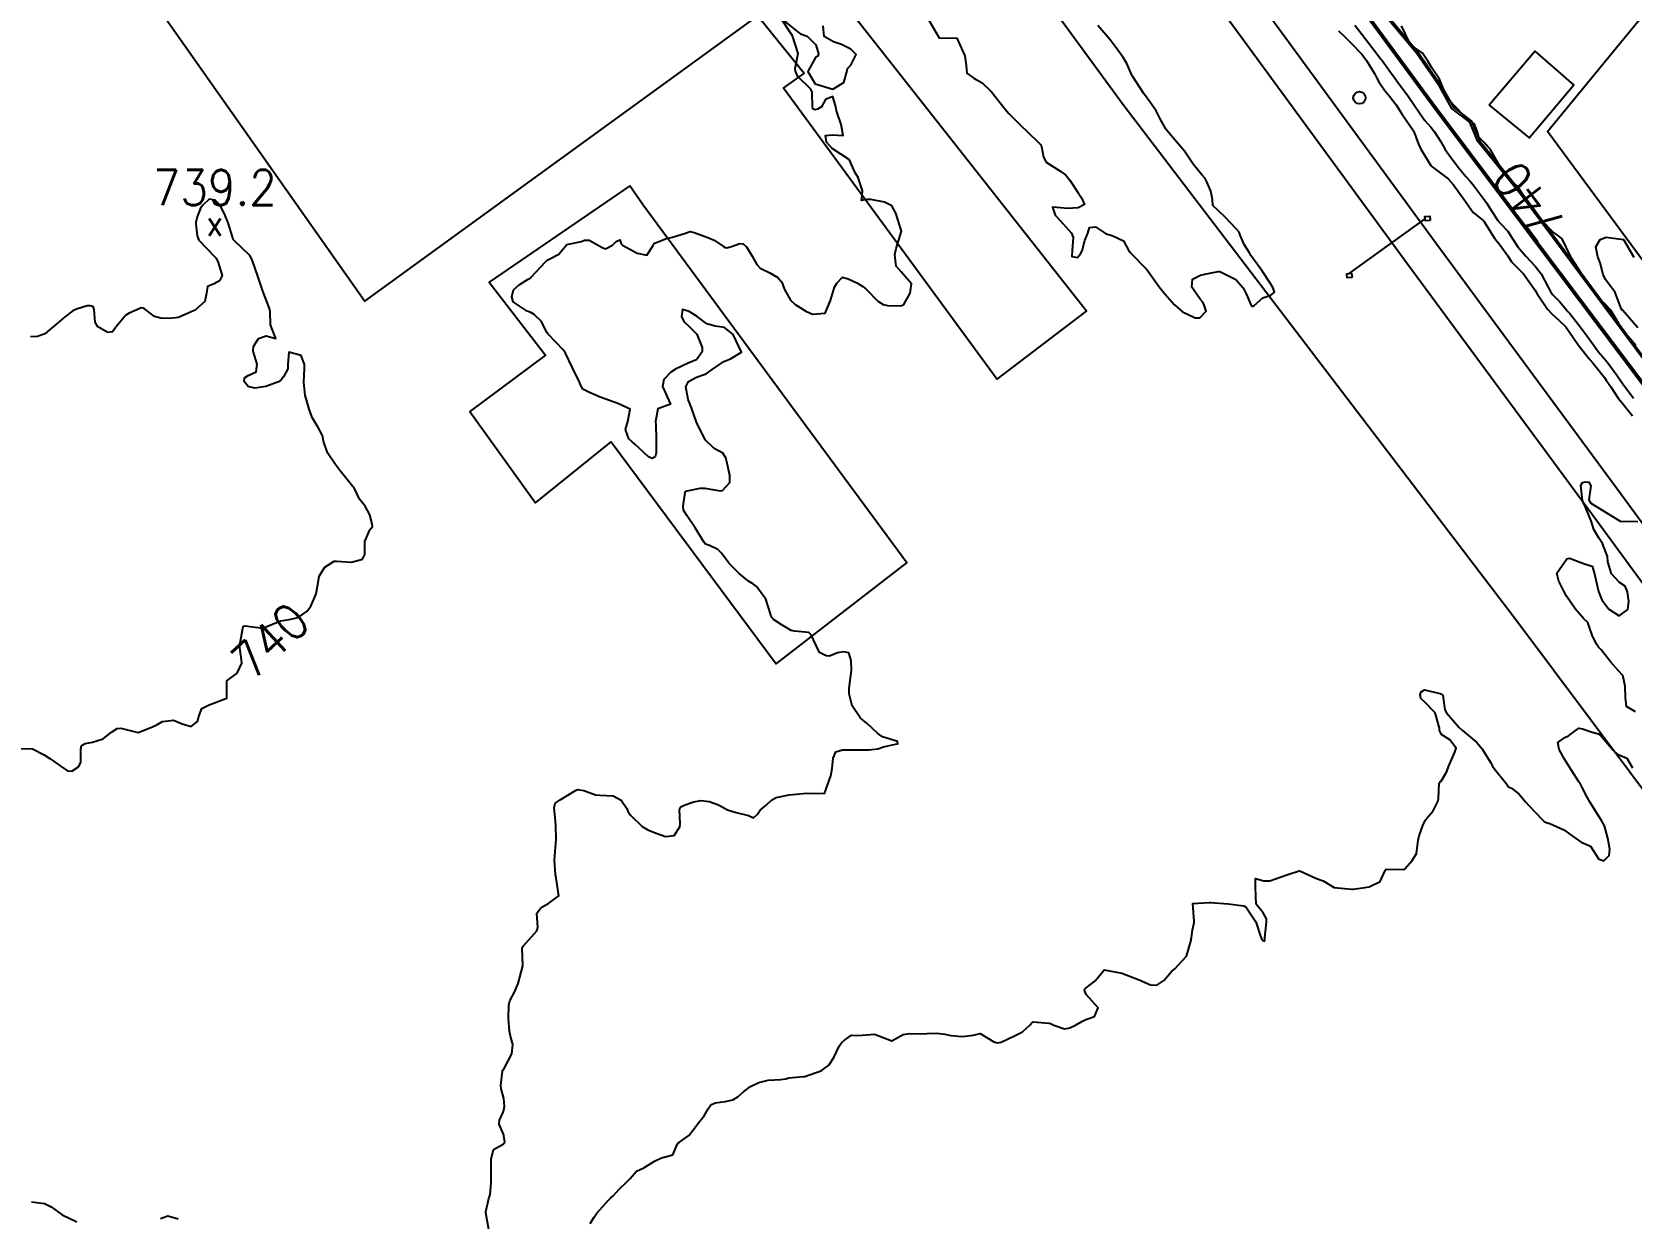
# Model space of a CAD drawing. Header units: metres. Extents: x 307586 to 320046, y 7427249 to 7434250.
# Drawn here: x 317578.6 to 317760.3, y 7431480 to 7431614.8 of the extents above; entities that cross this region are included whole.
import ezdxf
from ezdxf.enums import TextEntityAlignment as Align

# ---------------------------------------------------------------- set-up
doc = ezdxf.new("R2010")
doc.units = ezdxf.units.M
doc.header["$MEASUREMENT"] = 0
for name, color, linetype in [('Canaleta de Drenagem', 151, 'Continuous'), ('Cotas', 45, 'Continuous'), ('Curvas de Nivel 1m', 11, 'Continuous'), ('Curvas de Nivel 5m', 15, 'Continuous'), ('Divisa', 42, 'FENCELINE2'), ('Edificações', 30, 'Continuous'), ('Hidrografia', 140, 'Continuous'), ('Linha Férrea', 20, 'Continuous'), ('Pontos Cotados', 45, 'Continuous'), ('Portico', 45, 'Continuous'), ('Postes', 20, 'Continuous'), ('Vias Primárias', 230, 'Continuous')]:
    doc.layers.add(name, color=color, linetype=linetype)
doc.styles.add('Style-STANDARD', font='STANDARD.shx')
doc.linetypes.add('FENCELINE2', pattern='A,0.25,-0.1,[132,ltypeshp.shx,S=0.1,R=0,X=-0.1,Y=0],-0.1,1', length=1.45)

# ---------------------------------------------------------------- blocks, each defined once
blk = doc.blocks.new('ELVTXT_148')
at = {"layer": 'Pontos Cotados', "linetype": 'Continuous', "style": 'Style-STANDARD'}
for s, height, p in [('739.2', 4, (0, 4)), ('x', 3, (0, 0))]:
    blk.add_text(s, height=height, dxfattribs=at).set_placement(p, align=Align.MIDDLE_CENTER)

msp = doc.modelspace()

# ---------------------------------------------------------------- linework, layer by layer
at = {"layer": 'Canaleta de Drenagem'}
for points in [[(317711.35, 7431642.24), (317738.13, 7431605.86), (317763.76, 7431571.78), (317776.08, 7431555.15), (317781.59, 7431546.59), (317786.01, 7431540.72), (317803.2, 7431518.55), (317828.62, 7431483.24), (317852.68, 7431450.67), (317882.51, 7431409.85), (317897.99, 7431388.52), (317907.86, 7431374.93), (317912.28, 7431367.41), (317922.62, 7431349.98), (317925.54, 7431345.86), (317926.4, 7431343.8), (317929.11, 7431338.36), (317934.57, 7431329.3), (317939.1, 7431318.05), (317940.7, 7431313.98), (317939.8, 7431313)], [(317732.78, 7431616.4), (317736.06, 7431612.49), (317738.72, 7431608.62), (317740.08, 7431606.21), (317742.14, 7431604.63), (317743.04, 7431602.43), (317747.85, 7431596.47), (317762.18, 7431577.19), (317764.51, 7431573.4), (317768.98, 7431567.77), (317775.53, 7431557.96), (317779.06, 7431552.98), (317782.37, 7431548.06), (317800.11, 7431525.98), (317823.75, 7431494.03), (317849.03, 7431459.11), (317877.77, 7431419.31), (317897.08, 7431392.73), (317912.99, 7431369.75), (317923.93, 7431352.98), (317928.48, 7431344.42), (317934.47, 7431334.71), (317943.39, 7431314.72), (317944.78, 7431314.29)]]:
    msp.add_lwpolyline(points, dxfattribs=at)
at = {"layer": 'Curvas de Nivel 1m', "flags": 128}
for points, elevation in [([(317630.52, 7431478.7), (317630.19, 7431480.58), (317630.18, 7431480.7), (317630.55, 7431482.23), (317630.67, 7431482.69), (317630.8, 7431484), (317630.78, 7431484.69), (317630.79, 7431486.04), (317630.78, 7431486.69), (317631.05, 7431487.79), (317632.16, 7431488.38), (317632.34, 7431488.68), (317632.18, 7431489.54), (317631.72, 7431490.68), (317631.75, 7431491.13), (317632.21, 7431492.12), (317632.31, 7431492.68), (317632.23, 7431493.59), (317631.95, 7431494.68), (317631.88, 7431495.05), (317632.07, 7431496.68), (317632.14, 7431496.81), (317632.27, 7431497), (317633.14, 7431498.67), (317633.25, 7431499.72), (317633.01, 7431500.67), (317632.89, 7431501.24), (317632.77, 7431502.67), (317632.79, 7431504.24), (317632.91, 7431504.67), (317633.47, 7431505.76), (317633.85, 7431506.66), (317634.4, 7431508.65), (317634.32, 7431510.66), (317634.34, 7431510.76), (317634.44, 7431510.88), (317636, 7431512.64), (317636.1, 7431513), (317635.99, 7431514.64), (317636.49, 7431515.27), (317637.33, 7431515.78), (317638.5, 7431516.61), (317638.17, 7431518.61), (317638.11, 7431519.03), (317638, 7431520.62), (317638.03, 7431521.15), (317638.16, 7431522.61), (317638.17, 7431523.03), (317638.14, 7431524.61), (317638.11, 7431525.11), (317637.95, 7431526.62), (317638.08, 7431527.16), (317638.63, 7431527.53), (317640.39, 7431528.58), (317640.64, 7431528.7), (317641.31, 7431528.57), (317642.64, 7431528.07), (317643.15, 7431528.04), (317644.64, 7431527.97), (317645.58, 7431527.47), (317646.19, 7431526.52), (317646.33, 7431526.22), (317646.62, 7431525.78), (317647.96, 7431524.5), (317648.6, 7431524.11), (317649.23, 7431523.84), (317650.59, 7431523.37), (317651.58, 7431523.46), (317652.24, 7431524.44), (317652.27, 7431524.78), (317652.17, 7431526.44), (317652.33, 7431526.74), (317652.63, 7431526.88), (317653.77, 7431527.29), (317654.63, 7431527.44), (317655.57, 7431527.35), (317656.63, 7431526.94), (317657.63, 7431526.38), (317658.62, 7431526.09), (317660.02, 7431525.75), (317660.61, 7431525.46), (317661.05, 7431525.9), (317661.36, 7431526.33), (317662.03, 7431526.93), (317662.63, 7431527.47), (317663.16, 7431527.79), (317664.64, 7431528.1), (317666.65, 7431528.27), (317668.65, 7431528.25), (317669.36, 7431530.24), (317669.53, 7431531.08), (317669.65, 7431532.24), (317669.95, 7431532.98), (317670.71, 7431533.22), (317671.71, 7431533.21), (317672.71, 7431533.2), (317673.71, 7431533.19), (317674.71, 7431533.33), (317675.35, 7431533.54), (317676.72, 7431533.83), (317676.99, 7431533.88), (317676.96, 7431534.15), (317676.72, 7431534.22), (317675.23, 7431534.68), (317674.73, 7431535.07), (317673.51, 7431536.19), (317672.75, 7431536.8), (317671.8, 7431538.21), (317671.45, 7431539.55), (317671.44, 7431540.21), (317671.62, 7431541.4), (317671.74, 7431542.21), (317671.7, 7431543.34), (317671.42, 7431544.21), (317670.84, 7431544.33), (317670.14, 7431544.23), (317669.24, 7431543.84), (317668.84, 7431543.89), (317668.1, 7431544.26), (317667.42, 7431545.7), (317667.14, 7431546.27), (317666.87, 7431546.54), (317665.26, 7431546.69), (317664.87, 7431546.77), (317663.74, 7431547.45), (317662.88, 7431548.01), (317662.58, 7431548.32), (317662.54, 7431548.67), (317661.99, 7431550.33), (317660.93, 7431551.76), (317660.6, 7431552.01), (317660.02, 7431552.35), (317658.95, 7431553.22), (317657.82, 7431554.38), (317656.97, 7431555.53), (317656.53, 7431555.95), (317655.61, 7431556.41), (317655.15, 7431556.58), (317654.99, 7431556.77), (317653.96, 7431558.43), (317653.02, 7431559.82), (317652.63, 7431560.44), (317652.62, 7431560.87), (317652.84, 7431562.44), (317652.92, 7431562.58), (317653.06, 7431562.63), (317654.55, 7431562.94), (317655.06, 7431562.93), (317656.81, 7431562.64), (317657.06, 7431562.66), (317657.9, 7431563.56), (317657.9, 7431564.38), (317657.55, 7431565.93), (317657.44, 7431566.39), (317657.11, 7431566.9), (317656.14, 7431567.43), (317655.12, 7431568.42), (317654.12, 7431570.43), (317653.55, 7431572.06), (317653.41, 7431572.44), (317653.18, 7431573.01), (317652.92, 7431574.44), (317653.21, 7431575.07), (317654.12, 7431575.53), (317655.22, 7431575.93), (317655.89, 7431576.41), (317657.23, 7431577.34), (317657.99, 7431577.63), (317659.24, 7431578.37), (317658.3, 7431580.38), (317657.28, 7431581.17), (317656.22, 7431581.34), (317655.28, 7431581.6), (317654.2, 7431582.43), (317653.3, 7431583), (317652.52, 7431583.23), (317652.43, 7431582.45), (317652.68, 7431581.85), (317653.28, 7431581.3), (317654.14, 7431580.43), (317654.77, 7431578.9), (317654.78, 7431578.42), (317654.13, 7431577.53), (317653.23, 7431577.16), (317651.72, 7431576.46), (317651.22, 7431576.11), (317650.4, 7431575.29), (317650.26, 7431574.48), (317651.17, 7431572.47), (317649.72, 7431571.93), (317649.48, 7431570.49), (317649.5, 7431570.13), (317649.52, 7431568.49), (317649.55, 7431566.93), (317649.44, 7431566.48), (317649.1, 7431566.29), (317648.65, 7431566.49), (317647.12, 7431567.95), (317646.8, 7431568.2), (317646.44, 7431568.52), (317646.07, 7431569.59), (317646.32, 7431570.52), (317646.57, 7431571.92), (317645.17, 7431572.54), (317643.18, 7431573.29), (317641.97, 7431573.8), (317641.2, 7431574.17), (317640.98, 7431574.59), (317640.82, 7431574.98), (317640.05, 7431576.6), (317639.24, 7431578.27), (317639.01, 7431578.61), (317637.27, 7431580.43), (317637.13, 7431580.63), (317636.51, 7431581.86), (317635.69, 7431582.65), (317635.3, 7431582.88), (317634.9, 7431583.06), (317633.31, 7431584.11), (317633.14, 7431584.68), (317633.33, 7431585.45), (317633.99, 7431586.02), (317635, 7431586.66), (317635.21, 7431586.79), (317635.35, 7431586.9), (317636.97, 7431588.64), (317637.17, 7431588.83), (317637.37, 7431588.96), (317638.49, 7431589.51), (317639.39, 7431590.61), (317641.04, 7431590.95), (317641.4, 7431591.11), (317641.93, 7431591.12), (317642.87, 7431590.57), (317643.39, 7431590.29), (317643.8, 7431590.14), (317644.56, 7431590.55), (317644.98, 7431590.96), (317645.4, 7431591.15), (317645.57, 7431590.71), (317645.73, 7431590.53), (317647.38, 7431589.63), (317648.46, 7431589.42), (317649.18, 7431590.49), (317649.25, 7431590.64), (317649.4, 7431590.78), (317650.6, 7431591.28), (317651.4, 7431591.44), (317652.88, 7431591.92), (317653.41, 7431592.11), (317653.87, 7431591.98), (317655.4, 7431591.42), (317656.11, 7431591.12), (317657.19, 7431590.39), (317657.39, 7431590.28), (317657.55, 7431590.23), (317658.08, 7431590.38), (317659.03, 7431590.74), (317659.4, 7431590.7), (317659.79, 7431590.37), (317660.43, 7431589.3), (317660.98, 7431588.35), (317661.36, 7431587.94), (317662.43, 7431587.41), (317663.35, 7431586.87), (317663.8, 7431586.32), (317664.13, 7431585.52), (317664.8, 7431584.31), (317665.32, 7431583.81), (317666.54, 7431583.05), (317667.3, 7431582.72), (317668.75, 7431582.81), (317669.32, 7431584.25), (317669.81, 7431585.77), (317670.07, 7431586.24), (317670.69, 7431586.9), (317671.35, 7431586.73), (317672.39, 7431586.21), (317673, 7431585.86), (317673.34, 7431585.57), (317674.71, 7431584.19), (317675.32, 7431583.79), (317675.82, 7431583.67), (317677.32, 7431583.65), (317677.67, 7431583.8), (317677.84, 7431584.14), (317678.38, 7431585.09), (317678.52, 7431586.14), (317677.36, 7431587.53), (317676.78, 7431588.16), (317676.65, 7431589.43), (317676.81, 7431590.16), (317677.41, 7431592.15), (317676.74, 7431594.16), (317676.31, 7431595.02), (317675.46, 7431595.42), (317673.92, 7431595.74), (317673.46, 7431595.72), (317672.87, 7431595.62), (317672.92, 7431596.21), (317672.96, 7431596.72), (317672.49, 7431598.22), (317672.12, 7431598.84), (317671.51, 7431600.23), (317669.53, 7431601.52), (317668.9, 7431602.26), (317668.78, 7431603.02), (317669.55, 7431603.06), (317670.79, 7431602.99), (317670.56, 7431604.24), (317670.02, 7431605.8), (317669.95, 7431606.25), (317669.59, 7431607.42), (317668.76, 7431607.09), (317668.3, 7431606.26), (317667.87, 7431605.98), (317667.58, 7431605.92), (317667.33, 7431606.02), (317667.28, 7431606.27), (317667.27, 7431607.94), (317667.09, 7431608.28), (317665.62, 7431609.7), (317665.35, 7431610.3), (317665.34, 7431610.6), (317665.65, 7431612.3), (317665.04, 7431614.31), (317663.7, 7431616.32), (317665.69, 7431614.7), (317665.94, 7431614.55), (317666.68, 7431614.28), (317667.67, 7431613.32), (317667.99, 7431612.27), (317667.89, 7431612.03), (317667.65, 7431611.85), (317666.77, 7431610.28), (317667.61, 7431608.87), (317669.6, 7431608.25), (317670.84, 7431609.02), (317671.19, 7431610.23), (317671.26, 7431610.61), (317671.64, 7431611.01), (317672.24, 7431612.22), (317671.66, 7431612.83), (317670.58, 7431613.33), (317669.67, 7431613.64), (317668.61, 7431614.26), (317668.5, 7431615.46)], 741), ([(317680.5, 7431616.12), (317681.68, 7431614.11), (317683.68, 7431614.08), (317684.59, 7431612.07), (317684.75, 7431610.96), (317684.81, 7431610.07), (317685.63, 7431609.51), (317686.55, 7431608.97), (317687.55, 7431608.03), (317687.61, 7431607.96), (317689.18, 7431606.01), (317689.58, 7431605.51), (317691.09, 7431603.99), (317691.56, 7431603.58), (317693.18, 7431601.97), (317693.31, 7431601.74), (317693.52, 7431600.54), (317693.85, 7431599.96), (317695.5, 7431598.91), (317696.07, 7431598.51), (317696.52, 7431597.92), (317697.47, 7431596.47), (317697.85, 7431595.91), (317698.2, 7431595.16), (317697.45, 7431594.77), (317696.24, 7431594.72), (317695.45, 7431594.79), (317694.54, 7431594.86), (317694.86, 7431593.95), (317695.43, 7431593.35), (317696.71, 7431591.92), (317696.9, 7431591.41), (317696.8, 7431589.92), (317696.74, 7431589.27), (317697.39, 7431589.15), (317697.75, 7431589.54), (317697.91, 7431589.9), (317698.24, 7431591.06), (317698.55, 7431591.9), (317698.76, 7431592.56), (317699.42, 7431592.61), (317700.57, 7431591.88), (317701.41, 7431591.59), (317702.6, 7431591.04), (317703.27, 7431589.84), (317703.33, 7431589.78), (317703.39, 7431589.72), (317705.21, 7431587.82), (317705.37, 7431587.64), (317706.68, 7431585.8), (317706.96, 7431585.42), (317707.33, 7431584.99), (317708.42, 7431583.78), (317709.31, 7431582.95), (317710.77, 7431582.29), (317711.3, 7431582.28), (317712.01, 7431583.04), (317711.79, 7431583.74), (317711.64, 7431584.05), (317711.33, 7431584.41), (317710.38, 7431585.76), (317710.46, 7431586.66), (317711.36, 7431587.14), (317711.85, 7431587.26), (317713.37, 7431587.56), (317713.55, 7431587.54), (317715.36, 7431586.63), (317716.21, 7431585.69), (317716.57, 7431584.92), (317717.12, 7431583.67), (317717.23, 7431583.58), (317717.32, 7431583.61), (317717.37, 7431583.63), (317717.47, 7431583.67), (317718.44, 7431584.55), (317719.34, 7431584.86), (317719.76, 7431585.22), (317719.62, 7431585.65), (317719.35, 7431586.12), (317718.33, 7431587.66), (317717.39, 7431588.97), (317717.08, 7431589.37), (317716.91, 7431589.68), (317716.32, 7431590.6), (317715.88, 7431591.69), (317715.74, 7431592.02), (317715.42, 7431592.38), (317714.16, 7431593.71), (317713.45, 7431594.41), (317712.78, 7431595.05), (317712.71, 7431595.73), (317712.52, 7431596.69), (317712.1, 7431597.74), (317711.89, 7431598.13), (317711.5, 7431598.54), (317710.52, 7431599.76), (317709.53, 7431601.21), (317709.1, 7431601.77), (317707.56, 7431603.55), (317707.39, 7431603.79), (317706.76, 7431604.99), (317706.32, 7431605.81), (317705.6, 7431606.83), (317704.88, 7431607.83), (317703.63, 7431609.75), (317703.6, 7431609.8), (317703.57, 7431609.84), (317702.98, 7431611.18), (317702.57, 7431611.86), (317701.67, 7431613.12), (317701.11, 7431613.88), (317699.7, 7431615.51)], 741), ([(317727.05, 7431614.91), (317727.69, 7431614.29), (317728.45, 7431613.54), (317729.67, 7431612.23), (317730.22, 7431611.52), (317731.12, 7431610.04), (317731.4, 7431609.51), (317731.63, 7431609.09), (317732.26, 7431608.14), (317732.81, 7431607.49), (317733.6, 7431606.47), (317734.24, 7431605.47), (317735.56, 7431603.52), (317735.59, 7431603.49), (317735.6, 7431603.46), (317736.13, 7431602.03), (317736.39, 7431601.45), (317737.52, 7431599.59), (317737.67, 7431599.43), (317739.5, 7431598.07), (317740.11, 7431597.4), (317741.46, 7431595.51), (317741.54, 7431595.39), (317742.34, 7431594.27), (317743.44, 7431593.39), (317743.48, 7431593.36), (317743.55, 7431593.25), (317744.77, 7431591.35), (317745.41, 7431590.55), (317746.27, 7431589.33), (317746.7, 7431588.63), (317747.38, 7431587.97), (317748.05, 7431587.3), (317749.35, 7431585.45), (317749.44, 7431585.29), (317749.6, 7431585.03), (317750.76, 7431583.28), (317751.32, 7431582.7), (317752.07, 7431582.02), (317752.84, 7431581.25), (317753.29, 7431580.66), (317754.26, 7431579.23), (317755.26, 7431577.97), (317755.6, 7431577.56), (317755.87, 7431577.21), (317757.23, 7431575.49), (317757.45, 7431575.19), (317757.95, 7431574.45), (317758.81, 7431573.17), (317759.2, 7431572.68), (317760.43, 7431571.16)], 741), ([(317761.03, 7431581.15), (317759.32, 7431583.1), (317759.26, 7431583.17), (317759.14, 7431583.35), (317758.46, 7431585.18), (317757.36, 7431586.64), (317757.1, 7431587.19), (317756.74, 7431588.55), (317756.48, 7431589.2), (317756.28, 7431590.34), (317756.74, 7431591.2), (317757.43, 7431591.44), (317759.42, 7431591.17), (317760.57, 7431589.16)], 741), ([(317760.78, 7431537.53), (317759.75, 7431538.12), (317759.64, 7431539.16), (317759.59, 7431540.38), (317759.46, 7431541.16), (317759.32, 7431541.65), (317758.83, 7431542.16), (317757.96, 7431543.18), (317756.86, 7431544.55), (317756.55, 7431544.88), (317756.35, 7431545.2), (317755.85, 7431546.23), (317755.51, 7431547.21), (317755.36, 7431547.68), (317754.9, 7431548.08), (317753.9, 7431549.23), (317752.93, 7431550.68), (317752.63, 7431551.24), (317752.07, 7431552.37), (317751.82, 7431553.26), (317752.98, 7431554.92), (317753.26, 7431554.96), (317754.97, 7431554.34), (317755.83, 7431554.07), (317756.1, 7431553.2), (317756.26, 7431552.5), (317756.55, 7431551.2), (317756.93, 7431550.26), (317757.73, 7431549.18), (317758.91, 7431548.42), (317759.9, 7431549.16), (317760.01, 7431550.07), (317759.85, 7431551.16), (317759.59, 7431551.8), (317758.95, 7431552.22), (317758.04, 7431553.18), (317757.61, 7431554.55), (317757.57, 7431555.18), (317757.01, 7431556.66), (317756.63, 7431557.2), (317756.05, 7431558.23), (317755.74, 7431559.21), (317755.06, 7431560.86), (317754.87, 7431561.22), (317754.76, 7431561.52), (317754.56, 7431563.23), (317754.75, 7431563.56), (317755.09, 7431563.65), (317755.47, 7431563.6), (317755.69, 7431563.21), (317755.48, 7431561.62), (317755.69, 7431561.21), (317757.05, 7431560.38), (317759.03, 7431559.17), (317761.03, 7431559.15)], 742), ([(317642.06, 7431479.39), (317642.51, 7431480.11), (317642.81, 7431480.55), (317644.09, 7431482.01), (317644.36, 7431482.26), (317644.64, 7431482.52), (317645.34, 7431483.28), (317646.12, 7431484.06), (317646.36, 7431484.26), (317646.59, 7431484.51), (317647.3, 7431485.33), (317648.14, 7431485.71), (317649.36, 7431486.47), (317650.15, 7431486.83), (317651.42, 7431487.18), (317651.97, 7431488.44), (317652.05, 7431488.56), (317652.17, 7431488.63), (317653.23, 7431489.37), (317654.03, 7431490.41), (317654.2, 7431490.65), (317654.99, 7431491.61), (317655.43, 7431492.4), (317655.76, 7431492.85), (317656.22, 7431493.11), (317657.38, 7431493.23), (317658.23, 7431493.43), (317658.81, 7431493.79), (317659.44, 7431494.35), (317660.25, 7431494.96), (317661.2, 7431495.39), (317662.26, 7431495.67), (317663.7, 7431495.74), (317664.26, 7431495.83), (317664.62, 7431495.93), (317666.26, 7431496.07), (317666.44, 7431496.09), (317666.95, 7431496.26), (317667.92, 7431496.61), (317668.27, 7431496.73), (317669.16, 7431497.36), (317669.72, 7431498.23), (317670.31, 7431499.54), (317670.6, 7431499.93), (317670.91, 7431500.21), (317671.74, 7431500.79), (317672.32, 7431500.74), (317672.93, 7431500.8), (317674.32, 7431500.91), (317676.31, 7431500.15), (317677.59, 7431500.87), (317678.32, 7431500.98), (317679.15, 7431500.94), (317680.32, 7431500.96), (317681.4, 7431501.01), (317682.32, 7431500.89), (317683.01, 7431500.76), (317684.32, 7431500.62), (317685.55, 7431500.8), (317686.32, 7431500.97), (317687.9, 7431500.01), (317688.31, 7431499.92), (317688.73, 7431500), (317690.32, 7431500.76), (317691.15, 7431501.15), (317692.03, 7431501.96), (317692.15, 7431502.14), (317692.34, 7431502.28), (317694.12, 7431502.15), (317694.34, 7431502.1), (317694.72, 7431501.93), (317695.9, 7431501.49), (317696.33, 7431501.57), (317696.58, 7431501.65), (317697.15, 7431501.9), (317697.88, 7431502.35), (317698.34, 7431502.56), (317699.32, 7431502.9), (317699.75, 7431503.87), (317699.08, 7431504.59), (317698.38, 7431505.4), (317698.18, 7431505.89), (317698.24, 7431506.04), (317698.39, 7431506.15), (317699.37, 7431506.9), (317700.16, 7431507.86), (317700.42, 7431508.19), (317702.41, 7431507.84), (317704.4, 7431507.07), (317705.69, 7431506.51), (317706.39, 7431506.46), (317707.2, 7431506.98), (317707.86, 7431507.78), (317708.12, 7431508.07), (317708.42, 7431508.29), (317709.78, 7431509.75), (317710.3, 7431511.59), (317710.31, 7431511.74), (317710.33, 7431511.86), (317710.47, 7431512.74), (317710.63, 7431513.59), (317710.65, 7431513.74), (317710.5, 7431515.74), (317712.36, 7431515.87), (317712.51, 7431515.86), (317714.5, 7431515.7), (317716.29, 7431515.46), (317716.5, 7431515.35), (317717.64, 7431513.66), (317718.21, 7431511.91), (317718.33, 7431511.65), (317718.46, 7431511.52), (317718.63, 7431511.47), (317718.68, 7431511.65), (317718.67, 7431511.85), (317718.84, 7431513.64), (317718.84, 7431514), (317718.49, 7431514.67), (317717.7, 7431515.66), (317717.65, 7431516.52), (317717.61, 7431517.66), (317717.62, 7431518.59), (317718.54, 7431518.3), (317719.22, 7431518.32), (317720.54, 7431518.78), (317721.16, 7431519), (317722.55, 7431519.44), (317722.73, 7431519.42), (317724.54, 7431518.6), (317725.3, 7431518.33), (317726.53, 7431517.55), (317728.53, 7431517.37), (317728.69, 7431517.37), (317729.75, 7431517.51), (317730.53, 7431517.64), (317731.78, 7431518.24), (317732.33, 7431519.48), (317732.43, 7431519.61), (317732.56, 7431519.63), (317734.4, 7431519.61), (317734.56, 7431519.67), (317735.41, 7431520.61), (317735.9, 7431521.44), (317736.08, 7431522.92), (317736.2, 7431523.44), (317736.61, 7431524.61), (317736.87, 7431525.18), (317737.07, 7431525.43), (317737.79, 7431526.26), (317738.37, 7431527.41), (317738.41, 7431527.66), (317738.47, 7431529.41), (317738.56, 7431529.52), (317738.68, 7431529.63), (317739.34, 7431530.75), (317739.57, 7431531.4), (317740.25, 7431532.92), (317740.39, 7431533.39), (317739.68, 7431534.35), (317738.74, 7431534.93), (317738.52, 7431535.41), (317738.5, 7431535.66), (317738, 7431537.42), (317736.79, 7431538.66), (317736.39, 7431539.03), (317736.32, 7431539.44), (317736.43, 7431539.8), (317736.8, 7431540.01), (317738.59, 7431539.62), (317738.79, 7431539.52), (317738.87, 7431539.41), (317739.13, 7431537.76), (317739.29, 7431537.4), (317740.75, 7431535.74), (317741.13, 7431535.38), (317742.73, 7431534.02), (317743.33, 7431533.35), (317744.32, 7431531.73), (317744.53, 7431531.34), (317744.7, 7431531.09), (317746.11, 7431529.32), (317746.36, 7431529), (317746.67, 7431528.85), (317747.54, 7431528.18), (317748.26, 7431527.29), (317748.65, 7431526.86), (317750.16, 7431525.27), (317750.4, 7431525.04), (317750.62, 7431524.95), (317751.04, 7431524.84), (317752.61, 7431524.11), (317753.83, 7431523.23), (317754.6, 7431522.7), (317755.65, 7431522.26), (317756.33, 7431521.19), (317756.58, 7431520.83), (317757.17, 7431520.59), (317757.78, 7431521.18), (317757.86, 7431521.91), (317757.63, 7431523.18), (317757.24, 7431524.56), (317756.89, 7431525.19), (317756.63, 7431525.59), (317755.63, 7431527.21), (317755.27, 7431527.82), (317754.67, 7431528.98), (317754.55, 7431529.22), (317754.35, 7431529.55), (317753.28, 7431531.23), (317752.71, 7431532.16), (317752.09, 7431533.25), (317751.93, 7431534.05), (317752.74, 7431534.6), (317753.17, 7431534.81), (317753.77, 7431535.23), (317754.32, 7431535.66), (317754.75, 7431535.6), (317755.84, 7431535.2), (317756.57, 7431535.02), (317756.74, 7431534.91), (317758.24, 7431533.17), (317758.72, 7431532.72), (317759.8, 7431532.24), (317760.42, 7431531.14)], 742), ([(317578.59, 7431481.84), (317580.08, 7431481.64), (317580.83, 7431481.29), (317582.06, 7431480.37), (317583.72, 7431479.58)], 741), ([(317593.23, 7431479.97), (317594.06, 7431480.25), (317595.25, 7431479.93)], 741)]:
    msp.add_lwpolyline(points, dxfattribs=dict(at, elevation=elevation))
at = {"layer": 'Curvas de Nivel 5m', "elevation": 740, "flags": 128}
for points in [[(317728.88, 7431615.54), (317729.69, 7431614.5), (317730.44, 7431613.52), (317731.67, 7431611.94), (317731.85, 7431611.69), (317731.98, 7431611.51), (317732.93, 7431610.21), (317733.46, 7431609.48), (317733.54, 7431609.38), (317733.63, 7431609.26), (317734.95, 7431607.47), (317735.6, 7431606.54), (317736.3, 7431605.45), (317736.83, 7431604.69), (317737.57, 7431603.9), (317737.95, 7431603.43), (317738.61, 7431602.36), (317739.15, 7431601.41), (317739.53, 7431600.87), (317740.64, 7431599.4), (317741.5, 7431598.34), (317741.96, 7431597.84), (317742.34, 7431597.38), (317743.47, 7431595.87), (317743.83, 7431595.36), (317744.48, 7431594.32), (317745.13, 7431593.34), (317745.44, 7431592.99), (317746.25, 7431592.14), (317746.77, 7431591.32), (317747.41, 7431590.37), (317748.32, 7431589.3), (317749.38, 7431588.14), (317750.06, 7431587.28), (317750.85, 7431585.77), (317751.1, 7431585.27), (317751.34, 7431584.95), (317752.17, 7431584.1), (317752.89, 7431583.25), (317753.1, 7431583.02), (317753.32, 7431582.78), (317754.53, 7431581.23), (317755.29, 7431580.19), (317755.98, 7431579.21), (317756.53, 7431578.47), (317757.26, 7431577.63), (317757.61, 7431577.19), (317758.65, 7431575.76), (317759.06, 7431575.17), (317759.22, 7431574.95), (317760.55, 7431573.16)], [(317760.79, 7431579.15), (317759.3, 7431580.91), (317759.11, 7431581.17), (317758.86, 7431581.63), (317757.93, 7431583.18), (317757.33, 7431583.84), (317756.61, 7431584.48), (317756.13, 7431585.21), (317755.36, 7431586.35), (317754.69, 7431587.23), (317753.44, 7431589.19), (317753.42, 7431589.24), (317753.39, 7431589.3), (317752.43, 7431591.25), (317751.88, 7431591.71), (317751.43, 7431592.03), (317750.21, 7431593.28), (317749.45, 7431594.18), (317748.61, 7431595.3), (317747.49, 7431597.04), (317747.26, 7431597.31), (317746.32, 7431598.15), (317745.51, 7431599.27), (317745.48, 7431599.34), (317745.44, 7431599.41), (317744.33, 7431601.35), (317743.55, 7431602.24), (317742.99, 7431602.8), (317742.82, 7431603.37), (317742.5, 7431604.3), (317741.58, 7431605.06), (317741.17, 7431605.39), (317739.61, 7431607.02), (317739.31, 7431607.41), (317739.1, 7431607.94), (317738.5, 7431609.42), (317737.65, 7431610.69), (317737.19, 7431611.44), (317736.58, 7431612.35), (317735.68, 7431613.01), (317735.19, 7431613.46), (317734.66, 7431614.51), (317734.2, 7431615.47)], [(317576.69, 7431533.35), (317578.69, 7431533.33), (317580.02, 7431532.64), (317580.68, 7431532.23), (317581.96, 7431531.29), (317582.67, 7431530.8), (317583.17, 7431530.77), (317583.93, 7431531.27), (317584.18, 7431531.76), (317584.2, 7431533.26), (317584.25, 7431533.71), (317584.7, 7431533.91), (317585.53, 7431534.08), (317586.71, 7431534.45), (317587.16, 7431534.78), (317587.66, 7431535.22), (317588.3, 7431535.63), (317588.72, 7431535.66), (317590.71, 7431535.18), (317592.15, 7431535.74), (317592.73, 7431536.02), (317593.48, 7431536.41), (317594.73, 7431536.57), (317595.69, 7431536.16), (317596.72, 7431535.84), (317597.43, 7431536.41), (317597.65, 7431537.1), (317597.95, 7431537.9), (317598.76, 7431538.3), (317600.76, 7431539.06), (317600.79, 7431541.06), (317601.94, 7431541.91), (317602.47, 7431543.04), (317602.45, 7431543.41), (317602.21, 7431545.05), (317602.32, 7431545.56), (317602.59, 7431547.04), (317602.67, 7431547.24), (317602.87, 7431547.28), (317604.86, 7431547.02), (317606.87, 7431547.86), (317607.86, 7431548), (317608.88, 7431548.22), (317609.91, 7431548.95), (317610.32, 7431549.52), (317610.91, 7431550.94), (317611.21, 7431552.66), (317611.28, 7431552.94), (317611.92, 7431553.95), (317612.95, 7431554.64), (317613.22, 7431554.65), (317614.95, 7431554.52), (317616.2, 7431554.88), (317616.43, 7431555.41), (317616.46, 7431556.88), (317617, 7431558.21), (317617.3, 7431558.57), (317617.29, 7431558.87), (317617.02, 7431559.9), (317616.48, 7431560.88), (317615.84, 7431561.68), (317615.26, 7431562.9), (317615.19, 7431563.03), (317615.06, 7431563.17), (317613.65, 7431564.91), (317613.08, 7431565.66), (317612.2, 7431566.93), (317611.76, 7431568.29), (317611.65, 7431568.93), (317611.14, 7431569.83), (317610.47, 7431570.95), (317610.11, 7431571.91), (317609.81, 7431572.96), (317609.67, 7431573.46), (317609.51, 7431574.97), (317609.6, 7431576.58), (317609.59, 7431576.97), (317609.23, 7431578.02), (317607.82, 7431578.4), (317607.7, 7431576.99), (317607.71, 7431576.49), (317607.2, 7431575.6), (317606.96, 7431575.23), (317606.66, 7431575), (317605.19, 7431574.47), (317603.94, 7431574.28), (317603.19, 7431574.47), (317602.74, 7431575.04), (317602.78, 7431575.46), (317603.2, 7431575.75), (317604.1, 7431576.14), (317604.22, 7431577.03), (317603.78, 7431578.49), (317603.79, 7431579.03), (317604.36, 7431579.92), (317605.26, 7431580.23), (317606.34, 7431579.92), (317605.92, 7431581.01), (317605.75, 7431581.49), (317605.68, 7431583.01), (317605.63, 7431583.35), (317605.3, 7431584.14), (317604.96, 7431585.02), (317604.8, 7431585.54), (317604.31, 7431587.03), (317603.73, 7431588.66), (317603.58, 7431589.04), (317603.37, 7431589.35), (317601.62, 7431591.07), (317601.51, 7431591.18), (317601.4, 7431591.5), (317600.91, 7431593.07), (317600.58, 7431593.92), (317600, 7431595.08), (317599.44, 7431595.64), (317598.78, 7431595.76), (317598.04, 7431595.1), (317597.8, 7431594.73), (317597.42, 7431593.77), (317597.27, 7431593.11), (317597.26, 7431592.96), (317597.4, 7431591.61), (317597.6, 7431591.11), (317599.37, 7431589.24), (317599.52, 7431589.09), (317599.76, 7431588.69), (317600.25, 7431587.08), (317599.93, 7431586.49), (317599.33, 7431586.15), (317598.58, 7431585.84), (317598.48, 7431585.1), (317598.27, 7431584.14), (317597.29, 7431583.26), (317597.06, 7431583.11), (317595.28, 7431582.32), (317594.23, 7431582.2), (317593.28, 7431582.24), (317592.56, 7431582.45), (317591.57, 7431583.19), (317591.41, 7431583.31), (317591.29, 7431583.38), (317591.05, 7431583.44), (317590.54, 7431583.2), (317589.67, 7431582.83), (317589.29, 7431582.57), (317588.18, 7431581.22), (317587.79, 7431580.7), (317587.26, 7431580.61), (317586.13, 7431581.25), (317585.82, 7431581.79), (317585.72, 7431583.25), (317585.61, 7431583.56), (317585.3, 7431583.66), (317584.93, 7431583.63), (317583.69, 7431583.28), (317583.29, 7431583.08), (317582.34, 7431582.35), (317581.27, 7431581.47), (317581.1, 7431581.31), (317580.1, 7431580.48), (317579.26, 7431580.15), (317578.47, 7431580.13)]]:
    msp.add_lwpolyline(points, dxfattribs=at)
at = {"layer": 'Divisa'}
msp.add_lwpolyline([(317768.79, 7431519.07), (317747.07, 7431548.14), (317702.59, 7431606.49), (317666.23, 7431656.18)], dxfattribs=at)
at = {"layer": 'Edificações'}
for points in [[(317651.51, 7431660.01), (317592.43, 7431618.28), (317616.43, 7431584.17), (317661.09, 7431616.6), (317666.36, 7431610.09), (317664, 7431608.42), (317688.27, 7431575.3), (317698.4, 7431583.06), (317667.88, 7431621.87), (317675.65, 7431627.83)], [(317744.15, 7431606.47), (317749.33, 7431612.59), (317753.77, 7431608.71), (317748.73, 7431602.73)], [(317646.53, 7431597.29), (317630.57, 7431586.34), (317636.95, 7431578.03), (317628.36, 7431571.65), (317635.85, 7431561.25), (317644.44, 7431568.18), (317663.17, 7431542.96), (317678.01, 7431554.46), (317648.05, 7431595.08)]]:
    msp.add_lwpolyline(points, close=True, dxfattribs=at)
at = {"layer": 'Hidrografia'}
for points in [[(317763.92, 7431571.9), (317738.29, 7431605.97), (317711.51, 7431642.36)], [(317762.01, 7431577.08), (317747.69, 7431596.35), (317742.87, 7431602.32), (317741.97, 7431604.5), (317739.92, 7431606.08), (317738.55, 7431608.52), (317735.9, 7431612.37), (317732.62, 7431616.28)]]:
    msp.add_lwpolyline(points, dxfattribs=at)
at = {"layer": 'Linha Férrea'}
for points in [[(317786.41, 7431524.99), (317759.13, 7431562.2), (317738.08, 7431590.78), (317709.87, 7431629.33)], [(317706.66, 7431626.98), (317734.87, 7431588.43), (317755.92, 7431559.85), (317783.21, 7431522.64)]]:
    msp.add_lwpolyline(points, dxfattribs=at)
at = {"layer": 'Portico'}
for points in [[(317737.45, 7431593.36), (317736.9, 7431593.3), (317736.85, 7431593.78), (317737.4, 7431593.84)], [(317728.57, 7431586.87), (317728.02, 7431586.82), (317727.97, 7431587.3), (317728.52, 7431587.35)]]:
    msp.add_lwpolyline(points, close=True, dxfattribs=at)
msp.add_lwpolyline([(317728.25, 7431587.32), (317736.87, 7431593.54)], dxfattribs=at)
at = {"layer": 'Postes'}
msp.add_circle((317729.41, 7431607.29), 0.694, dxfattribs=at)
at = {"layer": 'Vias Primárias', "elevation": 749.3}
msp.add_lwpolyline([(317763.91, 7431585.64), (317750.79, 7431603.46), (317761.74, 7431616.82)], dxfattribs=at)
msp.add_lwpolyline([(317763.91, 7431585.64), (317750.79, 7431603.46), (317761.74, 7431616.82)], dxfattribs=at)

# ---------------------------------------------------------------- block references
at = {"layer": 'Pontos Cotados', "linetype": 'Continuous'}
msp.add_blockref('ELVTXT_148', (317599.41, 7431593.09, 739.23), dxfattribs=at)

# ---------------------------------------------------------------- texts
at = {"layer": 'Cotas', "style": 'Style-STANDARD'}
for rotation, p in [(127.0091, (317748.68, 7431595.51, 740)), (42.8958, (317605.7, 7431545.61, 740))]:
    msp.add_text('740', height=4, rotation=rotation, dxfattribs=at).set_placement(p, align=Align.MIDDLE_CENTER)

doc.saveas('drawing.dxf')
